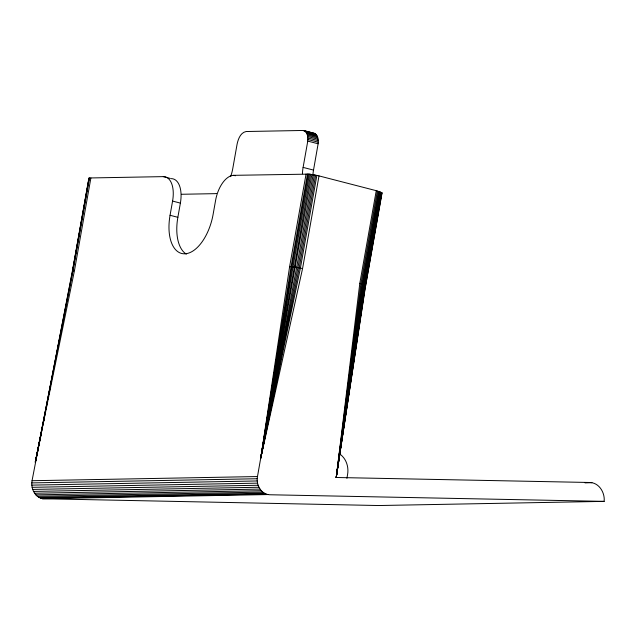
<?xml version="1.0" encoding="UTF-8"?>
<svg xmlns="http://www.w3.org/2000/svg" width="636" height="636" viewBox="0 0 636 636"><rect width="100%" height="100%" fill="white"/><g stroke="black" fill="none" stroke-linecap="round" stroke-linejoin="round"><path stroke-width="0.95" d="M90.884 177.969L74.444 270.618L72.424 270.849L32.046 480.721C30.615 488.098 34.63 497.074 42.453 498.719L378.714 505.533L604.144 501.375C605.075 492.797 599.231 482.788 589.946 482.493L336.237 477.493L359.809 283.33L376.258 190.681L317.984 175.639L309.486 174.121L233.658 175.329A25.281 13.308 -75.5 0 0 215.612 200.292L213.092 214.499A39.822 20.956 -75.5 0 1 184.671 253.804A39.822 20.956 -75.5 0 1 170.058 215.286L172.579 201.087A25.281 13.308 -75.5 0 0 163.301 176.625L90.121 177.961L88.873 178.199L89.35 178.756M302.434 173.787A25.281 13.308 -75.5 0 1 303.102 167.403L307.49 142.695C308.198 138.529 308.269 131.247 302.855 130.467L246.156 131.517C240.519 132.542 238.198 139.053 237.125 143.998L232.744 168.699A25.281 13.308 -75.5 0 1 230.606 176.657M312.92 174.9A25.281 13.308 -75.5 0 1 313.516 170.09L318.127 143.768C318.429 140.087 318.246 134.721 314.136 133.242L303.722 130.555M604.144 501.375L269.736 494.76C260.943 494.458 255.831 484.497 257.477 476.555L310.646 174.256M376.258 190.681L381.91 192.827L365.565 285.842L364.261 284.769L359.809 283.33M381.91 192.827L381.544 193.455M365.581 285.675L336.237 477.493L360.906 283.624L377.355 190.975M365.462 285.477L336.237 477.493L361.908 283.926L378.356 191.277M381.64 192.605L365.199 285.262L336.237 477.493L362.806 284.213L379.255 191.563M381.242 192.374L364.794 285.023L336.237 477.493L363.593 284.499L380.042 191.841M336.237 477.493L364.261 284.769L380.702 192.112M306.075 173.994L289.626 266.643L260.768 458.023L302.561 268.567L319.002 175.91M72.909 271.405L72.393 271L88.873 178.199M72.552 271.19L89 178.541M89.104 178.08L72.655 270.729L35.338 462.189L38.534 447.688M89.517 178.001L73.076 270.65L35.338 462.189L41.006 435.04M186.324 254.138A39.822 20.956 -75.5 0 1 177.865 217.305L180.386 203.099A25.281 13.308 -75.5 0 0 171.108 178.644M307.498 173.978L291.05 266.627L260.768 458.023L300.415 268.018L316.863 175.369M308.428 174.026L291.988 266.683L260.768 458.023L299.214 267.756L315.663 175.099M309.486 174.121L293.045 266.778L260.768 458.023L297.958 267.502L314.407 174.852M311.871 174.423L260.768 458.023L296.686 267.279L313.135 174.63M364.754 288.06L365.096 286.105M365.565 285.842L382.029 193.026M346.898 478.328L347.574 474.551A18.961 15.956 88.9 0 0 339.179 453.667M74.444 270.618L35.338 462.189L45.45 411.635M46.42 406.778L47.39 401.912M48.948 394.137L49.918 389.28M35.338 462.189L41.674 431.121M43.256 423.353L44.25 418.504M181.403 194.274L214.698 193.662A25.281 13.308 -75.5 0 0 216.518 193.416M32.046 480.721L257.477 476.555M31.8 482.907L257.23 478.749M31.824 485.125L257.254 480.959M32.126 487.311L257.556 483.145M32.69 489.418L258.121 485.26M33.509 491.413L258.939 487.255M584.977 482.589L589.946 482.493M584.977 482.827L591.925 482.7M34.567 493.242L259.997 489.084M35.839 494.872L261.269 490.706M37.293 496.255L262.724 492.097M38.907 497.376L264.338 493.218M40.64 498.203L266.071 494.045M42.453 498.719L267.883 494.562M289.626 266.643L295.422 267.08L302.561 268.567M304.549 130.857L314.955 133.544M305.296 131.358L315.71 134.045M305.972 132.057L316.386 134.745M306.56 132.948L316.966 135.627M307.037 133.997L317.451 136.684M307.411 135.206L317.825 137.885M307.673 136.533L318.08 139.22M307.808 137.98L318.223 140.659M307.824 139.507L318.239 142.186M307.721 141.089L318.127 143.768M303.102 167.403L313.516 170.09M233.658 175.329L235.4 175.775M163.301 176.625L170.241 178.422M172.579 201.087L180.386 203.099M170.058 215.286L177.865 217.305"/></g></svg>
